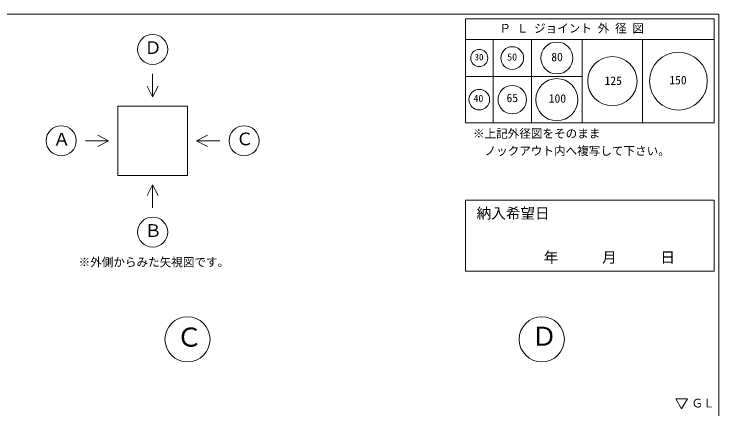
# Model space of a CAD drawing. Units: millimetres, scale not verified. Extents: x -4890 to 18490, y -2320 to 2320.
# Drawn here: x 1846 to 4890, y 613 to 2320 of the extents above; entities that cross this region are included whole.
import ezdxf
from ezdxf.enums import TextEntityAlignment as Align

# ---------------------------------------------------------------- set-up
doc = ezdxf.new("R2010")
doc.units = ezdxf.units.MM
doc.header["$LTSCALE"] = 10
for name, color, linetype, lineweight in [('0-2_waku', 7, 'Continuous', 18), ('0-3_gaikei', 7, 'Continuous', 18), ('0-8_hole', 7, 'Continuous', 18), ('0-E_文字１', 7, 'Continuous', 18)]:
    doc.layers.add(name, color=color, linetype=linetype, lineweight=lineweight)
doc.styles.add('ＭＳ ゴシック', font='')
doc.styles.get('ＭＳ ゴシック').set_extended_font_data('MS Gothic')

msp = doc.modelspace()

# ---------------------------------------------------------------- linework, layer by layer
at = {"layer": '0-2_waku'}
for p, q in [((3795, 2300.05), (3795, 1850.05)), ((3795, 2300.05), (4870, 2300.05)), ((3795, 2300.05), (4870, 2300.05)), ((3795, 2300.05), (4870, 2300.05)), ((3795, 2300.05), (3795, 1850.05)), ((3795, 2300.05), (4870, 2300.05)), ((3795, 2300.05), (4870, 2300.05)), ((3795, 2300.05), (4870, 2300.05)), ((4870, 2300.05), (4870, 1850.05)), ((4870, 2300.05), (4870, 1850.05)), ((3795, 2210.05), (4870, 2210.05)), ((3915, 2210.05), (3915, 1850.05)), ((4080, 2210.05), (4080, 1850.05)), ((4300, 2210.05), (4300, 1850.05)), ((4560, 2210.05), (4560, 1850.05)), ((3795, 2050.05), (4300, 2050.05)), ((3795, 1850.05), (4870, 1850.05)), ((3795, 1850.05), (4870, 1850.05))]:
    msp.add_line(p, q, dxfattribs=at)
msp.add_lwpolyline([(-1230, 2320.05), (4890, 2320.05), (4890, -1954.95)], dxfattribs=at)
at = {"layer": '0-3_gaikei'}
for p, q in [((2444.61, 2062.27), (2444.61, 1962.27)), ((2444.61, 1962.27), (2420.48, 2008.65)), ((2444.61, 1962.27), (2468.74, 2008.65)), ((2294.61, 1922.27), (2594.61, 1922.27)), ((2294.61, 1922.27), (2294.61, 1622.27)), ((2594.61, 1922.27), (2594.61, 1622.27)), ((2254.61, 1772.27), (2208.23, 1796.4)), ((2634.61, 1772.27), (2680.99, 1796.4)), ((2154.61, 1772.27), (2254.61, 1772.27)), ((2254.61, 1772.27), (2208.23, 1748.15)), ((2294.61, 1622.27), (2594.61, 1622.27)), ((2444.61, 1582.27), (2420.48, 1535.9)), ((2444.61, 1582.27), (2468.74, 1535.9)), ((2444.61, 1482.27), (2444.61, 1582.27))]:
    msp.add_line(p, q, dxfattribs=at)
msp.add_lwpolyline([(2734.61, 1772.27), (2634.61, 1772.27), (2680.99, 1748.15)], dxfattribs=at)
for centre, radius in [((2444.61, 2167.27), 65), ((2049.61, 1772.27), 65), ((2839.61, 1772.27), 65), ((2444.61, 1377.27), 65), ((2595, 913.8), 97.5), ((4125, 913.8), 97.5)]:
    msp.add_circle(centre, radius, dxfattribs=at)
at = {"layer": '0-8_hole', "lineweight": 5}
msp.add_lwpolyline([(3795, 1514.76), (3795, 1208.05), (4870, 1208.05), (4870, 1514.76)], close=True, dxfattribs=at)
msp.add_lwpolyline([(3795, 1514.76), (3795, 1208.05), (4870, 1208.05), (4870, 1514.76)], close=True, dxfattribs=at)
at = {"layer": '0-8_hole'}
for centre, radius in [((4190, 2130.05), 69), ((3855, 2130.05), 37), ((3997.5, 2130.05), 49), ((4430, 2030.05), 106.5), ((4715, 2030.05), 125), ((4190, 1950.05), 91), ((3997.5, 1950.05), 61.5), ((3855, 1950.05), 44.5)]:
    msp.add_circle(centre, radius, dxfattribs=at)
at = {"layer": '0-E_文字１'}
for p, q in [((4728.74, 613.72), (4703.54, 656.66)), ((4703.54, 656.66), (4753.94, 656.66)), ((4728.74, 613.72), (4753.94, 656.66))]:
    msp.add_line(p, q, dxfattribs=at)

# ---------------------------------------------------------------- texts
at = {"layer": '0-8_hole', "style": 'ＭＳ ゴシック'}
for s, height, p in [('30', 28.04, (3834.95, 2111.52)), ('50', 31.16, (3975.91, 2109.71)), ('80', 36.66, (4166.18, 2105.37)), ('125', 36.66, (4396.28, 2002.63)), ('150', 36.66, (4675.82, 2005.28)), ('40', 31.16, (3830.28, 1930.46)), ('65', 36.66, (3972.72, 1928.33)), ('100', 36.66, (4155.06, 1925.87)), ('納入希望日', 46.19, (3843.56, 1421.87))]:
    msp.add_text(s, height=height, dxfattribs=at).set_placement(p, align=Align.BOTTOM_LEFT)
at = {"layer": '0-E_文字１', "style": 'ＭＳ ゴシック'}
for s, height, p in [('Ｐ Ｌ ジョイント 外 径 図', 36.66, (3941.92, 2228.87)), ('Ｄ', 54.99, (2408.91, 2131.25)), ('※上記外径図をそのまま', 36.66, (3827.95, 1773.86)), ('Ａ', 54.99, (2014.26, 1734.79)), ('Ｃ', 54.99, (2804.66, 1736.22)), ('\u3000ノックアウト内へ複写して下さい。', 36.66, (3827.95, 1698.86)), ('Ｂ', 54.99, (2409.24, 1340.09)), ('\u3000\u3000\u3000年\u3000\u3000\u3000月\u3000\u3000\u3000日     ', 46.19, (3944.37, 1231.36)), ('※外側からみた矢視図です。', 36.66, (2124.81, 1217.91)), ('Ｃ', 82.48, (2546.39, 857.27)), ('Ｄ', 82.48, (4079.19, 860.99)), ('ＧＬ', 36.66, (4771.54, 608.17))]:
    msp.add_text(s, height=height, dxfattribs=at).set_placement(p, align=Align.BOTTOM_LEFT)

doc.saveas('drawing.dxf')
